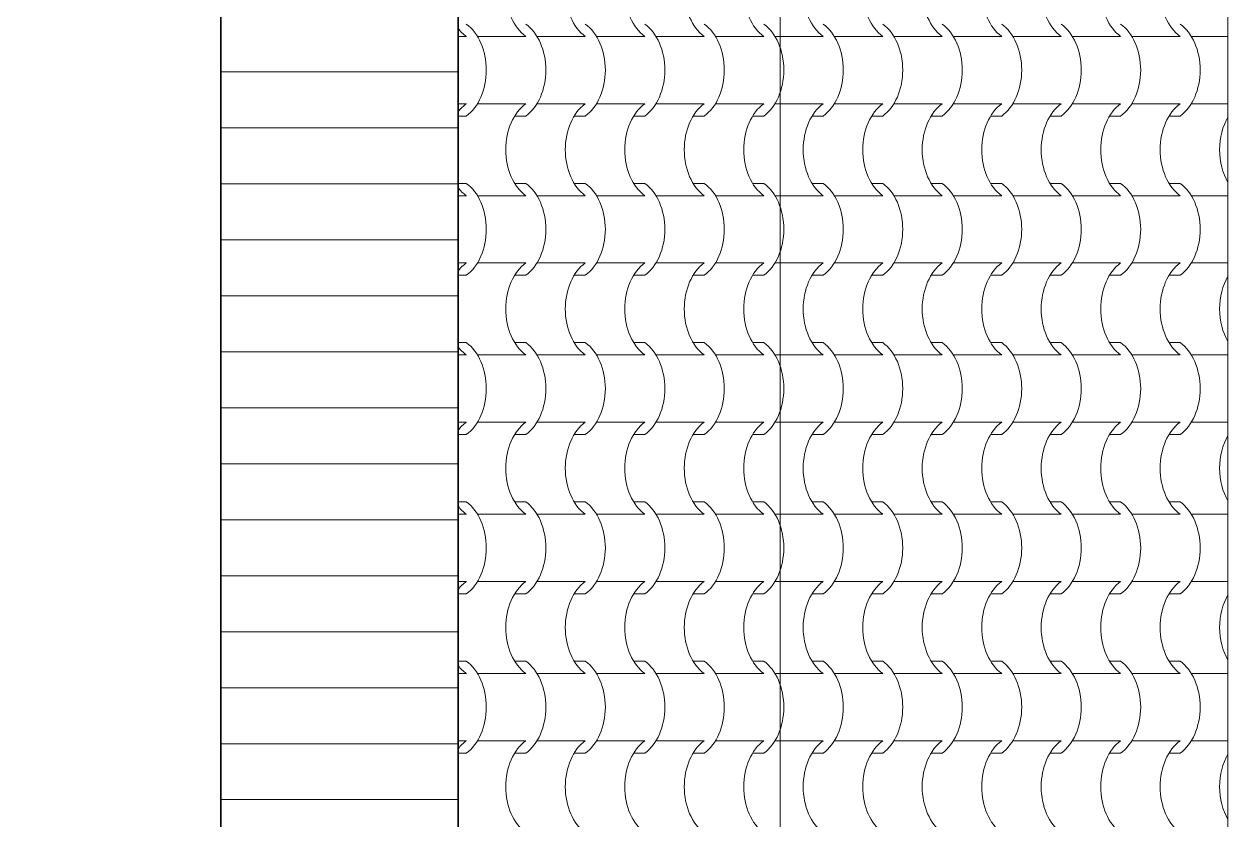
# Model space of a CAD drawing. Header units: millimetres. Extents: x -6000 to 12300, y -11438 to 14364.
# Drawn here: x 10149 to 12300, y -36 to 1385 of the extents above; entities that cross this region are included whole.
import ezdxf

# ---------------------------------------------------------------- set-up
doc = ezdxf.new("R2010")
doc.units = ezdxf.units.MM
doc.header["$MEASUREMENT"] = 0
doc.layers.add('Shell - Roof', color=7, linetype='Continuous')
doc.layers.add('Structural - Bearing', color=7, linetype='Continuous')
for name, color, linetype, lineweight, true_color in [('Shell - Roof_Pen_No__172', 7, 'Continuous', 13, 0xbf8080), ('Shell - Roof_Pen_No__92', 7, 'Continuous', 13, 0xbf8080), ('Structural - Bearing_Pen_No__89', 7, 'Continuous', 20, 0x71cebe)]:
    doc.layers.add(name, color=color, linetype=linetype, lineweight=lineweight, true_color=true_color)
doc.layers.add('Shell - Roof_Pen_No__32', color=15, linetype='Continuous', lineweight=35)

# ---------------------------------------------------------------- blocks, each defined once
blk = doc.blocks.new('Slab_1_5', base_point=(5100, -111.4))
at = {"layer": 'Structural - Bearing_Pen_No__89', "linetype": 'Continuous', "flags": 128}
blk.add_lwpolyline([(5100, -111.4), (5100, 3238.6), (11500, 3238.6), (11500, -3761.4), (2000, -3761.4), (2000, -111.4)], close=True, dxfattribs=at)
blk = doc.blocks.new('*X5')
at = {"layer": 'Shell - Roof_Pen_No__92', "linetype": 'Continuous'}
for p, q in [((10924.3, 1363.4), (10939, 1363.4)), ((10959, 1363.4), (11002.1, 1363.4)), ((11002.1, 1363.4), (11045.3, 1363.4)), ((11065.3, 1363.4), (11108.5, 1363.4)), ((11108.5, 1363.4), (11151.6, 1363.4)), ((11171.6, 1363.4), (11214.8, 1363.4)), ((11214.8, 1363.4), (11257.9, 1363.4)), ((11277.9, 1363.4), (11321.1, 1363.4)), ((11321.1, 1363.4), (11364.2, 1363.4)), ((11384.2, 1363.4), (11427.4, 1363.4)), ((11427.4, 1363.4), (11470.5, 1363.4)), ((11490.6, 1363.4), (11533.7, 1363.4)), ((11533.7, 1363.4), (11576.8, 1363.4)), ((11596.9, 1363.4), (11640, 1363.4)), ((11640, 1363.4), (11683.1, 1363.4)), ((11703.2, 1363.4), (11746.3, 1363.4)), ((11746.3, 1363.4), (11789.4, 1363.4)), ((11809.5, 1363.4), (11852.6, 1363.4)), ((11852.6, 1363.4), (11895.7, 1363.4)), ((11915.8, 1363.4), (11958.9, 1363.4)), ((11958.9, 1363.4), (12002, 1363.4)), ((12022.1, 1363.4), (12065.2, 1363.4)), ((12065.2, 1363.4), (12108.3, 1363.4)), ((12128.4, 1363.4), (12171.5, 1363.4)), ((12171.5, 1363.4), (12214.6, 1363.4)), ((12234.7, 1363.4), (12277.8, 1363.4)), ((12277.8, 1363.4), (12300, 1363.4)), ((10924.3, 1243.1), (10939, 1243.1)), ((10959, 1243.1), (11002.1, 1243.1)), ((11002.1, 1243.1), (11045.3, 1243.1)), ((11065.3, 1243.1), (11108.5, 1243.1)), ((11108.5, 1243.1), (11151.6, 1243.1)), ((11171.6, 1243.1), (11214.8, 1243.1)), ((11214.8, 1243.1), (11257.9, 1243.1)), ((11277.9, 1243.1), (11321.1, 1243.1)), ((11321.1, 1243.1), (11364.2, 1243.1)), ((11384.2, 1243.1), (11427.4, 1243.1)), ((11427.4, 1243.1), (11470.5, 1243.1)), ((11490.6, 1243.1), (11533.7, 1243.1)), ((11533.7, 1243.1), (11576.8, 1243.1)), ((11596.9, 1243.1), (11640, 1243.1)), ((11640, 1243.1), (11683.1, 1243.1)), ((11703.2, 1243.1), (11746.3, 1243.1)), ((11746.3, 1243.1), (11789.4, 1243.1)), ((11809.5, 1243.1), (11852.6, 1243.1)), ((11852.6, 1243.1), (11895.7, 1243.1)), ((11915.8, 1243.1), (11958.9, 1243.1)), ((11958.9, 1243.1), (12002, 1243.1)), ((12022.1, 1243.1), (12065.2, 1243.1)), ((12065.2, 1243.1), (12108.3, 1243.1)), ((12128.4, 1243.1), (12171.5, 1243.1)), ((12171.5, 1243.1), (12214.6, 1243.1)), ((12234.7, 1243.1), (12277.8, 1243.1)), ((12277.8, 1243.1), (12300, 1243.1)), ((10924.3, 1221.1), (10939, 1221.1)), ((11025.4, 1221.1), (11045.3, 1221.1)), ((11131.7, 1221.1), (11151.6, 1221.1)), ((11238, 1221.1), (11257.9, 1221.1)), ((11344.3, 1221.1), (11364.2, 1221.1)), ((11450.7, 1221.1), (11470.5, 1221.1)), ((11557, 1221.1), (11576.8, 1221.1)), ((11663.3, 1221.1), (11683.1, 1221.1)), ((11769.6, 1221.1), (11789.4, 1221.1)), ((11875.9, 1221.1), (11895.7, 1221.1)), ((11982.2, 1221.1), (12002, 1221.1)), ((12088.5, 1221.1), (12108.3, 1221.1)), ((12194.8, 1221.1), (12214.6, 1221.1)), ((10924.3, 1100.9), (10939, 1100.9)), ((11025.4, 1100.9), (11045.3, 1100.9)), ((11131.7, 1100.9), (11151.6, 1100.9)), ((11238, 1100.9), (11257.9, 1100.9)), ((11344.3, 1100.9), (11364.2, 1100.9)), ((11450.7, 1100.9), (11470.5, 1100.9)), ((11557, 1100.9), (11576.8, 1100.9)), ((11663.3, 1100.9), (11683.1, 1100.9)), ((11769.6, 1100.9), (11789.4, 1100.9)), ((11875.9, 1100.9), (11895.7, 1100.9)), ((11982.2, 1100.9), (12002, 1100.9)), ((12088.5, 1100.9), (12108.3, 1100.9)), ((12194.8, 1100.9), (12214.6, 1100.9)), ((10924.3, 1078.9), (10939, 1078.9)), ((10959, 1078.9), (11002.1, 1078.9)), ((11002.1, 1078.9), (11045.3, 1078.9)), ((11065.3, 1078.9), (11108.5, 1078.9)), ((11108.5, 1078.9), (11151.6, 1078.9)), ((11171.6, 1078.9), (11214.8, 1078.9)), ((11214.8, 1078.9), (11257.9, 1078.9)), ((11277.9, 1078.9), (11321.1, 1078.9)), ((11321.1, 1078.9), (11364.2, 1078.9)), ((11384.2, 1078.9), (11427.4, 1078.9)), ((11427.4, 1078.9), (11470.5, 1078.9)), ((11490.6, 1078.9), (11533.7, 1078.9)), ((11533.7, 1078.9), (11576.8, 1078.9)), ((11596.9, 1078.9), (11640, 1078.9)), ((11640, 1078.9), (11683.1, 1078.9)), ((11703.2, 1078.9), (11746.3, 1078.9)), ((11746.3, 1078.9), (11789.4, 1078.9)), ((11809.5, 1078.9), (11852.6, 1078.9)), ((11852.6, 1078.9), (11895.7, 1078.9)), ((11915.8, 1078.9), (11958.9, 1078.9)), ((11958.9, 1078.9), (12002, 1078.9)), ((12022.1, 1078.9), (12065.2, 1078.9)), ((12065.2, 1078.9), (12108.3, 1078.9)), ((12128.4, 1078.9), (12171.5, 1078.9)), ((12171.5, 1078.9), (12214.6, 1078.9)), ((12234.7, 1078.9), (12277.8, 1078.9)), ((12277.8, 1078.9), (12300, 1078.9)), ((10924.3, 958.7), (10939, 958.7)), ((10959, 958.7), (11002.1, 958.7)), ((11002.1, 958.7), (11045.3, 958.7)), ((11065.3, 958.7), (11108.5, 958.7)), ((11108.5, 958.7), (11151.6, 958.7)), ((11171.6, 958.7), (11214.8, 958.7)), ((11214.8, 958.7), (11257.9, 958.7)), ((11277.9, 958.7), (11321.1, 958.7)), ((11321.1, 958.7), (11364.2, 958.7)), ((11384.2, 958.7), (11427.4, 958.7)), ((11427.4, 958.7), (11470.5, 958.7)), ((11490.6, 958.7), (11533.7, 958.7)), ((11533.7, 958.7), (11576.8, 958.7)), ((11596.9, 958.7), (11640, 958.7)), ((11640, 958.7), (11683.1, 958.7)), ((11703.2, 958.7), (11746.3, 958.7)), ((11746.3, 958.7), (11789.4, 958.7)), ((11809.5, 958.7), (11852.6, 958.7)), ((11852.6, 958.7), (11895.7, 958.7)), ((11915.8, 958.7), (11958.9, 958.7)), ((11958.9, 958.7), (12002, 958.7)), ((12022.1, 958.7), (12065.2, 958.7)), ((12065.2, 958.7), (12108.3, 958.7)), ((12128.4, 958.7), (12171.5, 958.7)), ((12171.5, 958.7), (12214.6, 958.7)), ((12234.7, 958.7), (12277.8, 958.7)), ((12277.8, 958.7), (12300, 958.7)), ((10924.3, 936.7), (10939, 936.7)), ((11025.4, 936.7), (11045.3, 936.7)), ((11131.7, 936.7), (11151.6, 936.7)), ((11238, 936.7), (11257.9, 936.7)), ((11344.3, 936.7), (11364.2, 936.7)), ((11450.7, 936.7), (11470.5, 936.7)), ((11557, 936.7), (11576.8, 936.7)), ((11663.3, 936.7), (11683.1, 936.7)), ((11769.6, 936.7), (11789.4, 936.7)), ((11875.9, 936.7), (11895.7, 936.7)), ((11982.2, 936.7), (12002, 936.7)), ((12088.5, 936.7), (12108.3, 936.7)), ((12194.8, 936.7), (12214.6, 936.7)), ((10924.3, 816.4), (10939, 816.4)), ((11025.4, 816.4), (11045.3, 816.4)), ((11131.7, 816.4), (11151.6, 816.4)), ((11238, 816.4), (11257.9, 816.4)), ((11344.3, 816.4), (11364.2, 816.4)), ((11450.7, 816.4), (11470.5, 816.4)), ((11557, 816.4), (11576.8, 816.4)), ((11663.3, 816.4), (11683.1, 816.4)), ((11769.6, 816.4), (11789.4, 816.4)), ((11875.9, 816.4), (11895.7, 816.4)), ((11982.2, 816.4), (12002, 816.4)), ((12088.5, 816.4), (12108.3, 816.4)), ((12194.8, 816.4), (12214.6, 816.4)), ((10924.3, 794.4), (10939, 794.4)), ((10959, 794.4), (11002.1, 794.4)), ((11002.1, 794.4), (11045.3, 794.4)), ((11065.3, 794.4), (11108.5, 794.4)), ((11108.5, 794.4), (11151.6, 794.4)), ((11171.6, 794.4), (11214.8, 794.4)), ((11214.8, 794.4), (11257.9, 794.4)), ((11277.9, 794.4), (11321.1, 794.4)), ((11321.1, 794.4), (11364.2, 794.4)), ((11384.2, 794.4), (11427.4, 794.4)), ((11427.4, 794.4), (11470.5, 794.4)), ((11490.6, 794.4), (11533.7, 794.4)), ((11533.7, 794.4), (11576.8, 794.4)), ((11596.9, 794.4), (11640, 794.4)), ((11640, 794.4), (11683.1, 794.4)), ((11703.2, 794.4), (11746.3, 794.4)), ((11746.3, 794.4), (11789.4, 794.4)), ((11809.5, 794.4), (11852.6, 794.4)), ((11852.6, 794.4), (11895.7, 794.4)), ((11915.8, 794.4), (11958.9, 794.4)), ((11958.9, 794.4), (12002, 794.4)), ((12022.1, 794.4), (12065.2, 794.4)), ((12065.2, 794.4), (12108.3, 794.4)), ((12128.4, 794.4), (12171.5, 794.4)), ((12171.5, 794.4), (12214.6, 794.4)), ((12234.7, 794.4), (12277.8, 794.4)), ((12277.8, 794.4), (12300, 794.4)), ((10924.3, 674.2), (10939, 674.2)), ((10959, 674.2), (11002.1, 674.2)), ((11002.1, 674.2), (11045.3, 674.2)), ((11065.3, 674.2), (11108.5, 674.2)), ((11108.5, 674.2), (11151.6, 674.2)), ((11171.6, 674.2), (11214.8, 674.2)), ((11214.8, 674.2), (11257.9, 674.2)), ((11277.9, 674.2), (11321.1, 674.2)), ((11321.1, 674.2), (11364.2, 674.2)), ((11384.2, 674.2), (11427.4, 674.2)), ((11427.4, 674.2), (11470.5, 674.2)), ((11490.6, 674.2), (11533.7, 674.2)), ((11533.7, 674.2), (11576.8, 674.2)), ((11596.9, 674.2), (11640, 674.2)), ((11640, 674.2), (11683.1, 674.2)), ((11703.2, 674.2), (11746.3, 674.2)), ((11746.3, 674.2), (11789.4, 674.2)), ((11809.5, 674.2), (11852.6, 674.2)), ((11852.6, 674.2), (11895.7, 674.2)), ((11915.8, 674.2), (11958.9, 674.2)), ((11958.9, 674.2), (12002, 674.2)), ((12022.1, 674.2), (12065.2, 674.2)), ((12065.2, 674.2), (12108.3, 674.2)), ((12128.4, 674.2), (12171.5, 674.2)), ((12171.5, 674.2), (12214.6, 674.2)), ((12234.7, 674.2), (12277.8, 674.2)), ((12277.8, 674.2), (12300, 674.2)), ((10924.3, 652.2), (10939, 652.2)), ((11025.4, 652.2), (11045.3, 652.2)), ((11131.7, 652.2), (11151.6, 652.2)), ((11238, 652.2), (11257.9, 652.2)), ((11344.3, 652.2), (11364.2, 652.2)), ((11450.7, 652.2), (11470.5, 652.2)), ((11557, 652.2), (11576.8, 652.2)), ((11663.3, 652.2), (11683.1, 652.2)), ((11769.6, 652.2), (11789.4, 652.2)), ((11875.9, 652.2), (11895.7, 652.2)), ((11982.2, 652.2), (12002, 652.2)), ((12088.5, 652.2), (12108.3, 652.2)), ((12194.8, 652.2), (12214.6, 652.2)), ((10924.3, 531.9), (10939, 531.9)), ((11025.4, 531.9), (11045.3, 531.9)), ((11131.7, 531.9), (11151.6, 531.9)), ((11238, 531.9), (11257.9, 531.9)), ((11344.3, 531.9), (11364.2, 531.9)), ((11450.7, 531.9), (11470.5, 531.9)), ((11557, 531.9), (11576.8, 531.9)), ((11663.3, 531.9), (11683.1, 531.9)), ((11769.6, 531.9), (11789.4, 531.9)), ((11875.9, 531.9), (11895.7, 531.9)), ((11982.2, 531.9), (12002, 531.9)), ((12088.5, 531.9), (12108.3, 531.9)), ((12194.8, 531.9), (12214.6, 531.9)), ((10924.3, 509.9), (10939, 509.9)), ((10959, 509.9), (11002.1, 509.9)), ((11002.1, 509.9), (11045.3, 509.9)), ((11065.3, 509.9), (11108.5, 509.9)), ((11108.5, 509.9), (11151.6, 509.9)), ((11171.6, 509.9), (11214.8, 509.9)), ((11214.8, 509.9), (11257.9, 509.9)), ((11277.9, 509.9), (11321.1, 509.9)), ((11321.1, 509.9), (11364.2, 509.9)), ((11384.2, 509.9), (11427.4, 509.9)), ((11427.4, 509.9), (11470.5, 509.9)), ((11490.6, 509.9), (11533.7, 509.9)), ((11533.7, 509.9), (11576.8, 509.9)), ((11596.9, 509.9), (11640, 509.9)), ((11640, 509.9), (11683.1, 509.9)), ((11703.2, 509.9), (11746.3, 509.9)), ((11746.3, 509.9), (11789.4, 509.9)), ((11809.5, 509.9), (11852.6, 509.9)), ((11852.6, 509.9), (11895.7, 509.9)), ((11915.8, 509.9), (11958.9, 509.9)), ((11958.9, 509.9), (12002, 509.9)), ((12022.1, 509.9), (12065.2, 509.9)), ((12065.2, 509.9), (12108.3, 509.9)), ((12128.4, 509.9), (12171.5, 509.9)), ((12171.5, 509.9), (12214.6, 509.9)), ((12234.7, 509.9), (12277.8, 509.9)), ((12277.8, 509.9), (12300, 509.9)), ((10924.3, 389.7), (10939, 389.7)), ((10959, 389.7), (11002.1, 389.7)), ((11002.1, 389.7), (11045.3, 389.7)), ((11065.3, 389.7), (11108.5, 389.7)), ((11108.5, 389.7), (11151.6, 389.7)), ((11171.6, 389.7), (11214.8, 389.7)), ((11214.8, 389.7), (11257.9, 389.7)), ((11277.9, 389.7), (11321.1, 389.7)), ((11321.1, 389.7), (11364.2, 389.7)), ((11384.2, 389.7), (11427.4, 389.7)), ((11427.4, 389.7), (11470.5, 389.7)), ((11490.6, 389.7), (11533.7, 389.7)), ((11533.7, 389.7), (11576.8, 389.7)), ((11596.9, 389.7), (11640, 389.7)), ((11640, 389.7), (11683.1, 389.7)), ((11703.2, 389.7), (11746.3, 389.7)), ((11746.3, 389.7), (11789.4, 389.7)), ((11809.5, 389.7), (11852.6, 389.7)), ((11852.6, 389.7), (11895.7, 389.7)), ((11915.8, 389.7), (11958.9, 389.7)), ((11958.9, 389.7), (12002, 389.7)), ((12022.1, 389.7), (12065.2, 389.7)), ((12065.2, 389.7), (12108.3, 389.7)), ((12128.4, 389.7), (12171.5, 389.7)), ((12171.5, 389.7), (12214.6, 389.7)), ((12234.7, 389.7), (12277.8, 389.7)), ((12277.8, 389.7), (12300, 389.7)), ((10924.3, 367.7), (10939, 367.7)), ((11025.4, 367.7), (11045.3, 367.7)), ((11131.7, 367.7), (11151.6, 367.7)), ((11238, 367.7), (11257.9, 367.7)), ((11344.3, 367.7), (11364.2, 367.7)), ((11450.7, 367.7), (11470.5, 367.7)), ((11557, 367.7), (11576.8, 367.7)), ((11663.3, 367.7), (11683.1, 367.7)), ((11769.6, 367.7), (11789.4, 367.7)), ((11875.9, 367.7), (11895.7, 367.7)), ((11982.2, 367.7), (12002, 367.7)), ((12088.5, 367.7), (12108.3, 367.7)), ((12194.8, 367.7), (12214.6, 367.7)), ((10924.3, 247.5), (10939, 247.5)), ((11025.4, 247.5), (11045.3, 247.5)), ((11131.7, 247.5), (11151.6, 247.5)), ((11238, 247.5), (11257.9, 247.5)), ((11344.3, 247.5), (11364.2, 247.5)), ((11450.7, 247.5), (11470.5, 247.5)), ((11557, 247.5), (11576.8, 247.5)), ((11663.3, 247.5), (11683.1, 247.5)), ((11769.6, 247.5), (11789.4, 247.5)), ((11875.9, 247.5), (11895.7, 247.5)), ((11982.2, 247.5), (12002, 247.5)), ((12088.5, 247.5), (12108.3, 247.5)), ((12194.8, 247.5), (12214.6, 247.5)), ((10924.3, 225.5), (10939, 225.5)), ((10959, 225.5), (11002.1, 225.5)), ((11002.1, 225.5), (11045.3, 225.5)), ((11065.3, 225.5), (11108.5, 225.5)), ((11108.5, 225.5), (11151.6, 225.5)), ((11171.6, 225.5), (11214.8, 225.5)), ((11214.8, 225.5), (11257.9, 225.5)), ((11277.9, 225.5), (11321.1, 225.5)), ((11321.1, 225.5), (11364.2, 225.5)), ((11384.2, 225.5), (11427.4, 225.5)), ((11427.4, 225.5), (11470.5, 225.5)), ((11490.6, 225.5), (11533.7, 225.5)), ((11533.7, 225.5), (11576.8, 225.5)), ((11596.9, 225.5), (11640, 225.5)), ((11640, 225.5), (11683.1, 225.5)), ((11703.2, 225.5), (11746.3, 225.5)), ((11746.3, 225.5), (11789.4, 225.5)), ((11809.5, 225.5), (11852.6, 225.5)), ((11852.6, 225.5), (11895.7, 225.5)), ((11915.8, 225.5), (11958.9, 225.5)), ((11958.9, 225.5), (12002, 225.5)), ((12022.1, 225.5), (12065.2, 225.5)), ((12065.2, 225.5), (12108.3, 225.5)), ((12128.4, 225.5), (12171.5, 225.5)), ((12171.5, 225.5), (12214.6, 225.5)), ((12234.7, 225.5), (12277.8, 225.5)), ((12277.8, 225.5), (12300, 225.5)), ((10924.3, 105.2), (10939, 105.2)), ((10959, 105.2), (11002.1, 105.2)), ((11002.1, 105.2), (11045.3, 105.2)), ((11065.3, 105.2), (11108.5, 105.2)), ((11108.5, 105.2), (11151.6, 105.2)), ((11171.6, 105.2), (11214.8, 105.2)), ((11214.8, 105.2), (11257.9, 105.2)), ((11277.9, 105.2), (11321.1, 105.2)), ((11321.1, 105.2), (11364.2, 105.2)), ((11384.2, 105.2), (11427.4, 105.2)), ((11427.4, 105.2), (11470.5, 105.2)), ((11490.6, 105.2), (11533.7, 105.2)), ((11533.7, 105.2), (11576.8, 105.2)), ((11596.9, 105.2), (11640, 105.2)), ((11640, 105.2), (11683.1, 105.2)), ((11703.2, 105.2), (11746.3, 105.2)), ((11746.3, 105.2), (11789.4, 105.2)), ((11809.5, 105.2), (11852.6, 105.2)), ((11852.6, 105.2), (11895.7, 105.2)), ((11915.8, 105.2), (11958.9, 105.2)), ((11958.9, 105.2), (12002, 105.2)), ((12022.1, 105.2), (12065.2, 105.2)), ((12065.2, 105.2), (12108.3, 105.2)), ((12128.4, 105.2), (12171.5, 105.2)), ((12171.5, 105.2), (12214.6, 105.2)), ((12234.7, 105.2), (12277.8, 105.2)), ((12277.8, 105.2), (12300, 105.2)), ((10924.3, 83.2), (10939, 83.2)), ((11025.4, 83.2), (11045.3, 83.2)), ((11131.7, 83.2), (11151.6, 83.2)), ((11238, 83.2), (11257.9, 83.2)), ((11344.3, 83.2), (11364.2, 83.2)), ((11450.7, 83.2), (11470.5, 83.2)), ((11557, 83.2), (11576.8, 83.2)), ((11663.3, 83.2), (11683.1, 83.2)), ((11769.6, 83.2), (11789.4, 83.2)), ((11875.9, 83.2), (11895.7, 83.2)), ((11982.2, 83.2), (12002, 83.2)), ((12088.5, 83.2), (12108.3, 83.2)), ((12194.8, 83.2), (12214.6, 83.2))]:
    blk.add_line(p, q, dxfattribs=at)
for centre, major_axis, start_param, end_param in [((11074.9, 1445.8), (0, 92.5), 1.573772, 2.670554), ((11181.2, 1445.8), (0, 92.5), 1.573772, 2.670554), ((11287.5, 1445.8), (0, 92.5), 1.573772, 2.670554), ((11393.8, 1445.8), (0, 92.5), 1.573772, 2.670554), ((11500.1, 1445.8), (0, 92.5), 1.573772, 2.670554), ((11606.4, 1445.8), (0, 92.5), 1.573772, 2.670554), ((11712.8, 1445.8), (0, 92.5), 1.573772, 2.670554), ((11819.1, 1445.8), (0, 92.5), 1.573772, 2.670554), ((11925.4, 1445.8), (0, 92.5), 1.573772, 2.670554), ((12031.7, 1445.8), (0, 92.5), 1.573772, 2.670554), ((12138, 1445.8), (0, 92.5), 1.573772, 2.670554), ((12244.3, 1445.8), (0, 92.5), 1.573772, 2.670554), ((10968.6, 1445.8), (0, 92.5), 2.395877, 2.670554), ((10909.7, 1303.3), (0, 91.9), 3.607672, 5.817106), ((11016, 1303.3), (0, 91.9), 3.607672, 5.817106), ((11122.4, 1303.3), (0, 91.9), 3.607672, 5.817106), ((11228.7, 1303.3), (0, 91.9), 3.607672, 5.817106), ((11335, 1303.3), (0, 91.9), 3.607672, 5.817106), ((11441.3, 1303.3), (0, 91.9), 3.607672, 5.817106), ((11547.6, 1303.3), (0, 91.9), 3.607672, 5.817106), ((11653.9, 1303.3), (0, 91.9), 3.607672, 5.817106), ((11760.2, 1303.3), (0, 91.9), 3.607672, 5.817106), ((11866.5, 1303.3), (0, 91.9), 3.607672, 5.817106), ((11972.8, 1303.3), (0, 91.9), 3.607672, 5.817106), ((12079.1, 1303.3), (0, 91.9), 3.607672, 5.817106), ((12185.4, 1303.3), (0, 91.9), 3.607672, 5.817106), ((10968.6, 1160.7), (0, 92.5), 0.471039, 0.745716), ((11074.9, 1160.7), (0, 92.5), 0.471039, 1.56782), ((11181.2, 1160.7), (0, 92.5), 0.471039, 1.56782), ((11287.5, 1160.7), (0, 92.5), 0.471039, 1.56782), ((11393.8, 1160.7), (0, 92.5), 0.471039, 1.56782), ((11500.1, 1160.7), (0, 92.5), 0.471039, 1.56782), ((11606.4, 1160.7), (0, 92.5), 0.471039, 1.56782), ((11712.8, 1160.7), (0, 92.5), 0.471039, 1.56782), ((11819.1, 1160.7), (0, 92.5), 0.471039, 1.56782), ((11925.4, 1160.7), (0, 92.5), 0.471039, 1.56782), ((12031.7, 1160.7), (0, 92.5), 0.471039, 1.56782), ((12138, 1160.7), (0, 92.5), 0.471039, 1.56782), ((12244.3, 1160.7), (0, 92.5), 0.471039, 1.56782), ((12350.6, 1160.7), (0, 92.5), 0.884348, 1.56782), ((11074.9, 1161.3), (0, 92.5), 1.573772, 2.670554), ((11181.2, 1161.3), (0, 92.5), 1.573772, 2.670554), ((11287.5, 1161.3), (0, 92.5), 1.573772, 2.670554), ((11393.8, 1161.3), (0, 92.5), 1.573772, 2.670554), ((11500.1, 1161.3), (0, 92.5), 1.573772, 2.670554), ((11606.4, 1161.3), (0, 92.5), 1.573772, 2.670554), ((11712.8, 1161.3), (0, 92.5), 1.573772, 2.670554), ((11819.1, 1161.3), (0, 92.5), 1.573772, 2.670554), ((11925.4, 1161.3), (0, 92.5), 1.573772, 2.670554), ((12031.7, 1161.3), (0, 92.5), 1.573772, 2.670554), ((12138, 1161.3), (0, 92.5), 1.573772, 2.670554), ((12244.3, 1161.3), (0, 92.5), 1.573772, 2.670554), ((12350.6, 1161.3), (0, 92.5), 1.573772, 2.257245), ((10909.7, 1018.8), (0, 91.9), 3.607672, 5.817106), ((11016, 1018.8), (0, 91.9), 3.607672, 5.817106), ((11122.4, 1018.8), (0, 91.9), 3.607672, 5.817106), ((11228.7, 1018.8), (0, 91.9), 3.607672, 5.817106), ((11335, 1018.8), (0, 91.9), 3.607672, 5.817106), ((11441.3, 1018.8), (0, 91.9), 3.607672, 5.817106), ((11547.6, 1018.8), (0, 91.9), 3.607672, 5.817106), ((11653.9, 1018.8), (0, 91.9), 3.607672, 5.817106), ((11760.2, 1018.8), (0, 91.9), 3.607672, 5.817106), ((11866.5, 1018.8), (0, 91.9), 3.607672, 5.817106), ((11972.8, 1018.8), (0, 91.9), 3.607672, 5.817106), ((12079.1, 1018.8), (0, 91.9), 3.607672, 5.817106), ((12185.4, 1018.8), (0, 91.9), 3.607672, 5.817106), ((10968.6, 1161.3), (0, 92.5), 2.395877, 2.670554), ((10968.6, 876.3), (0, 92.5), 0.471039, 0.745716), ((11074.9, 876.3), (0, 92.5), 0.471039, 1.56782), ((11181.2, 876.3), (0, 92.5), 0.471039, 1.56782), ((11287.5, 876.3), (0, 92.5), 0.471039, 1.56782), ((11393.8, 876.3), (0, 92.5), 0.471039, 1.56782), ((11500.1, 876.3), (0, 92.5), 0.471039, 1.56782), ((11606.4, 876.3), (0, 92.5), 0.471039, 1.56782), ((11712.8, 876.3), (0, 92.5), 0.471039, 1.56782), ((11819.1, 876.3), (0, 92.5), 0.471039, 1.56782), ((11925.4, 876.3), (0, 92.5), 0.471039, 1.56782), ((12031.7, 876.3), (0, 92.5), 0.471039, 1.56782), ((12138, 876.3), (0, 92.5), 0.471039, 1.56782), ((12244.3, 876.3), (0, 92.5), 0.471039, 1.56782), ((12350.6, 876.3), (0, 92.5), 0.884348, 1.56782), ((11074.9, 876.8), (0, 92.5), 1.573772, 2.670554), ((11181.2, 876.8), (0, 92.5), 1.573772, 2.670554), ((11287.5, 876.8), (0, 92.5), 1.573772, 2.670554), ((11393.8, 876.8), (0, 92.5), 1.573772, 2.670554), ((11500.1, 876.8), (0, 92.5), 1.573772, 2.670554), ((11606.4, 876.8), (0, 92.5), 1.573772, 2.670554), ((11712.8, 876.8), (0, 92.5), 1.573772, 2.670554), ((11819.1, 876.8), (0, 92.5), 1.573772, 2.670554), ((11925.4, 876.8), (0, 92.5), 1.573772, 2.670554), ((12031.7, 876.8), (0, 92.5), 1.573772, 2.670554), ((12138, 876.8), (0, 92.5), 1.573772, 2.670554), ((12244.3, 876.8), (0, 92.5), 1.573772, 2.670554), ((12350.6, 876.8), (0, 92.5), 1.573772, 2.257245), ((10968.6, 876.8), (0, 92.5), 2.395877, 2.670554), ((10909.7, 734.3), (0, 91.9), 3.607672, 5.817106), ((11016, 734.3), (0, 91.9), 3.607672, 5.817106), ((11122.4, 734.3), (0, 91.9), 3.607672, 5.817106), ((11228.7, 734.3), (0, 91.9), 3.607672, 5.817106), ((11335, 734.3), (0, 91.9), 3.607672, 5.817106), ((11441.3, 734.3), (0, 91.9), 3.607672, 5.817106), ((11547.6, 734.3), (0, 91.9), 3.607672, 5.817106), ((11653.9, 734.3), (0, 91.9), 3.607672, 5.817106), ((11760.2, 734.3), (0, 91.9), 3.607672, 5.817106), ((11866.5, 734.3), (0, 91.9), 3.607672, 5.817106), ((11972.8, 734.3), (0, 91.9), 3.607672, 5.817106), ((12079.1, 734.3), (0, 91.9), 3.607672, 5.817106), ((12185.4, 734.3), (0, 91.9), 3.607672, 5.817106), ((10968.6, 591.8), (0, 92.5), 0.471039, 0.745716), ((11074.9, 591.8), (0, 92.5), 0.471039, 1.56782), ((11181.2, 591.8), (0, 92.5), 0.471039, 1.56782), ((11287.5, 591.8), (0, 92.5), 0.471039, 1.56782), ((11393.8, 591.8), (0, 92.5), 0.471039, 1.56782), ((11500.1, 591.8), (0, 92.5), 0.471039, 1.56782), ((11606.4, 591.8), (0, 92.5), 0.471039, 1.56782), ((11712.8, 591.8), (0, 92.5), 0.471039, 1.56782), ((11819.1, 591.8), (0, 92.5), 0.471039, 1.56782), ((11925.4, 591.8), (0, 92.5), 0.471039, 1.56782), ((12031.7, 591.8), (0, 92.5), 0.471039, 1.56782), ((12138, 591.8), (0, 92.5), 0.471039, 1.56782), ((12244.3, 591.8), (0, 92.5), 0.471039, 1.56782), ((12350.6, 591.8), (0, 92.5), 0.884348, 1.56782), ((11074.9, 592.3), (0, 92.5), 1.573772, 2.670554), ((11181.2, 592.3), (0, 92.5), 1.573772, 2.670554), ((11287.5, 592.3), (0, 92.5), 1.573772, 2.670554), ((11393.8, 592.3), (0, 92.5), 1.573772, 2.670554), ((11500.1, 592.3), (0, 92.5), 1.573772, 2.670554), ((11606.4, 592.3), (0, 92.5), 1.573772, 2.670554), ((11712.8, 592.3), (0, 92.5), 1.573772, 2.670554), ((11819.1, 592.3), (0, 92.5), 1.573772, 2.670554), ((11925.4, 592.3), (0, 92.5), 1.573772, 2.670554), ((12031.7, 592.3), (0, 92.5), 1.573772, 2.670554), ((12138, 592.3), (0, 92.5), 1.573772, 2.670554), ((12244.3, 592.3), (0, 92.5), 1.573772, 2.670554), ((12350.6, 592.3), (0, 92.5), 1.573772, 2.257245), ((10968.6, 592.3), (0, 92.5), 2.395877, 2.670554), ((10909.7, 449.8), (0, 91.9), 3.607672, 5.817106), ((11016, 449.8), (0, 91.9), 3.607672, 5.817106), ((11122.4, 449.8), (0, 91.9), 3.607672, 5.817106), ((11228.7, 449.8), (0, 91.9), 3.607672, 5.817106), ((11335, 449.8), (0, 91.9), 3.607672, 5.817106), ((11441.3, 449.8), (0, 91.9), 3.607672, 5.817106), ((11547.6, 449.8), (0, 91.9), 3.607672, 5.817106), ((11653.9, 449.8), (0, 91.9), 3.607672, 5.817106), ((11760.2, 449.8), (0, 91.9), 3.607672, 5.817106), ((11866.5, 449.8), (0, 91.9), 3.607672, 5.817106), ((11972.8, 449.8), (0, 91.9), 3.607672, 5.817106), ((12079.1, 449.8), (0, 91.9), 3.607672, 5.817106), ((12185.4, 449.8), (0, 91.9), 3.607672, 5.817106), ((10968.6, 307.3), (0, 92.5), 0.471039, 0.745716), ((11074.9, 307.3), (0, 92.5), 0.471039, 1.56782), ((11181.2, 307.3), (0, 92.5), 0.471039, 1.56782), ((11287.5, 307.3), (0, 92.5), 0.471039, 1.56782), ((11393.8, 307.3), (0, 92.5), 0.471039, 1.56782), ((11500.1, 307.3), (0, 92.5), 0.471039, 1.56782), ((11606.4, 307.3), (0, 92.5), 0.471039, 1.56782), ((11712.8, 307.3), (0, 92.5), 0.471039, 1.56782), ((11819.1, 307.3), (0, 92.5), 0.471039, 1.56782), ((11925.4, 307.3), (0, 92.5), 0.471039, 1.56782), ((12031.7, 307.3), (0, 92.5), 0.471039, 1.56782), ((12138, 307.3), (0, 92.5), 0.471039, 1.56782), ((12244.3, 307.3), (0, 92.5), 0.471039, 1.56782), ((12350.6, 307.3), (0, 92.5), 0.884348, 1.56782), ((11074.9, 307.9), (0, 92.5), 1.573772, 2.670554), ((11181.2, 307.9), (0, 92.5), 1.573772, 2.670554), ((11287.5, 307.9), (0, 92.5), 1.573772, 2.670554), ((11393.8, 307.9), (0, 92.5), 1.573772, 2.670554), ((11500.1, 307.9), (0, 92.5), 1.573772, 2.670554), ((11606.4, 307.9), (0, 92.5), 1.573772, 2.670554), ((11712.8, 307.9), (0, 92.5), 1.573772, 2.670554), ((11819.1, 307.9), (0, 92.5), 1.573772, 2.670554), ((11925.4, 307.9), (0, 92.5), 1.573772, 2.670554), ((12031.7, 307.9), (0, 92.5), 1.573772, 2.670554), ((12138, 307.9), (0, 92.5), 1.573772, 2.670554), ((12244.3, 307.9), (0, 92.5), 1.573772, 2.670554), ((12350.6, 307.9), (0, 92.5), 1.573772, 2.257245), ((10968.6, 307.9), (0, 92.5), 2.395877, 2.670554), ((10909.7, 165.3), (0, 91.9), 3.607672, 5.817106), ((11016, 165.3), (0, 91.9), 3.607672, 5.817106), ((11122.4, 165.3), (0, 91.9), 3.607672, 5.817106), ((11228.7, 165.3), (0, 91.9), 3.607672, 5.817106), ((11335, 165.3), (0, 91.9), 3.607672, 5.817106), ((11441.3, 165.3), (0, 91.9), 3.607672, 5.817106), ((11547.6, 165.3), (0, 91.9), 3.607672, 5.817106), ((11653.9, 165.3), (0, 91.9), 3.607672, 5.817106), ((11760.2, 165.3), (0, 91.9), 3.607672, 5.817106), ((11866.5, 165.3), (0, 91.9), 3.607672, 5.817106), ((11972.8, 165.3), (0, 91.9), 3.607672, 5.817106), ((12079.1, 165.3), (0, 91.9), 3.607672, 5.817106), ((12185.4, 165.3), (0, 91.9), 3.607672, 5.817106), ((10968.6, 22.8), (0, 92.5), 0.471039, 0.745716), ((11074.9, 22.8), (0, 92.5), 0.471039, 1.56782), ((11181.2, 22.8), (0, 92.5), 0.471039, 1.56782), ((11287.5, 22.8), (0, 92.5), 0.471039, 1.56782), ((11393.8, 22.8), (0, 92.5), 0.471039, 1.56782), ((11500.1, 22.8), (0, 92.5), 0.471039, 1.56782), ((11606.4, 22.8), (0, 92.5), 0.471039, 1.56782), ((11712.8, 22.8), (0, 92.5), 0.471039, 1.56782), ((11819.1, 22.8), (0, 92.5), 0.471039, 1.56782), ((11925.4, 22.8), (0, 92.5), 0.471039, 1.56782), ((12031.7, 22.8), (0, 92.5), 0.471039, 1.56782), ((12138, 22.8), (0, 92.5), 0.471039, 1.56782), ((12244.3, 22.8), (0, 92.5), 0.471039, 1.56782), ((12350.6, 22.8), (0, 92.5), 0.884348, 1.56782), ((11074.9, 23.4), (0, 92.5), 1.573772, 2.670554), ((11181.2, 23.4), (0, 92.5), 1.573772, 2.670554), ((11287.5, 23.4), (0, 92.5), 1.573772, 2.670554), ((11393.8, 23.4), (0, 92.5), 1.573772, 2.670554), ((11500.1, 23.4), (0, 92.5), 1.573772, 2.670554), ((11606.4, 23.4), (0, 92.5), 1.573772, 2.670554), ((11712.8, 23.4), (0, 92.5), 1.573772, 2.670554), ((11819.1, 23.4), (0, 92.5), 1.573772, 2.670554), ((11925.4, 23.4), (0, 92.5), 1.573772, 2.670554), ((12031.7, 23.4), (0, 92.5), 1.573772, 2.670554), ((12138, 23.4), (0, 92.5), 1.573772, 2.670554), ((12244.3, 23.4), (0, 92.5), 1.573772, 2.670554), ((12350.6, 23.4), (0, 92.5), 1.573772, 2.257245)]:
    blk.add_ellipse(centre, major_axis=major_axis, ratio=0.707107, start_param=start_param, end_param=end_param, dxfattribs=at)
blk = doc.blocks.new('Roof_1_5', base_point=(1200, -4561.4))
at = {"layer": 'Shell - Roof_Pen_No__172', "linetype": 'Continuous'}
h = blk.add_hatch(dxfattribs=at)
h.set_pattern_fill('Roof_Tile_0005', color=256, style=0, pattern_type=2)
h.set_pattern_definition([(0, (0, 0), (0, 100), [])])
h.paths.add_polyline_path([(2575.7, -3185.6), (10924.3, -3185.6), (10924.3, 2662.9), (2575.7, 2662.9)])
h.paths.add_polyline_path([(3000, -2761.4), (3000, 2238.6), (10500, 2238.6), (10500, -2761.4)], flags=0)
at = {"layer": 'Shell - Roof_Pen_No__32', "linetype": 'Continuous'}
for p, q in [((10924.3, 2662.9), (10924.3, -3185.6)), ((10500, 2238.6), (10500, -2761.4))]:
    blk.add_line(p, q, dxfattribs=at)
at = {"layer": 'Shell - Roof_Pen_No__92', "linetype": 'Continuous', "flags": 128}
blk.add_lwpolyline([(12300, 4038.6), (12300, -4561.4)], dxfattribs=at)
at = {"layer": 'Shell - Roof', "color": 23, "linetype": 'Continuous', "lineweight": 13, "true_color": 0xbf8080}
blk.add_blockref('*X5', (0, 0), dxfattribs=at)

msp = doc.modelspace()

# ---------------------------------------------------------------- block references
at = {"layer": 'Shell - Roof', "color": 23, "linetype": 'Continuous', "lineweight": 13, "true_color": 0xbf8080}
msp.add_blockref('Roof_1_5', (1200, -4561.4), dxfattribs=at)
at = {"layer": 'Structural - Bearing', "color": 123, "linetype": 'Continuous', "lineweight": 20, "true_color": 0x71cebe}
msp.add_blockref('Slab_1_5', (5100, -111.4), dxfattribs=at)

doc.saveas('drawing.dxf')
